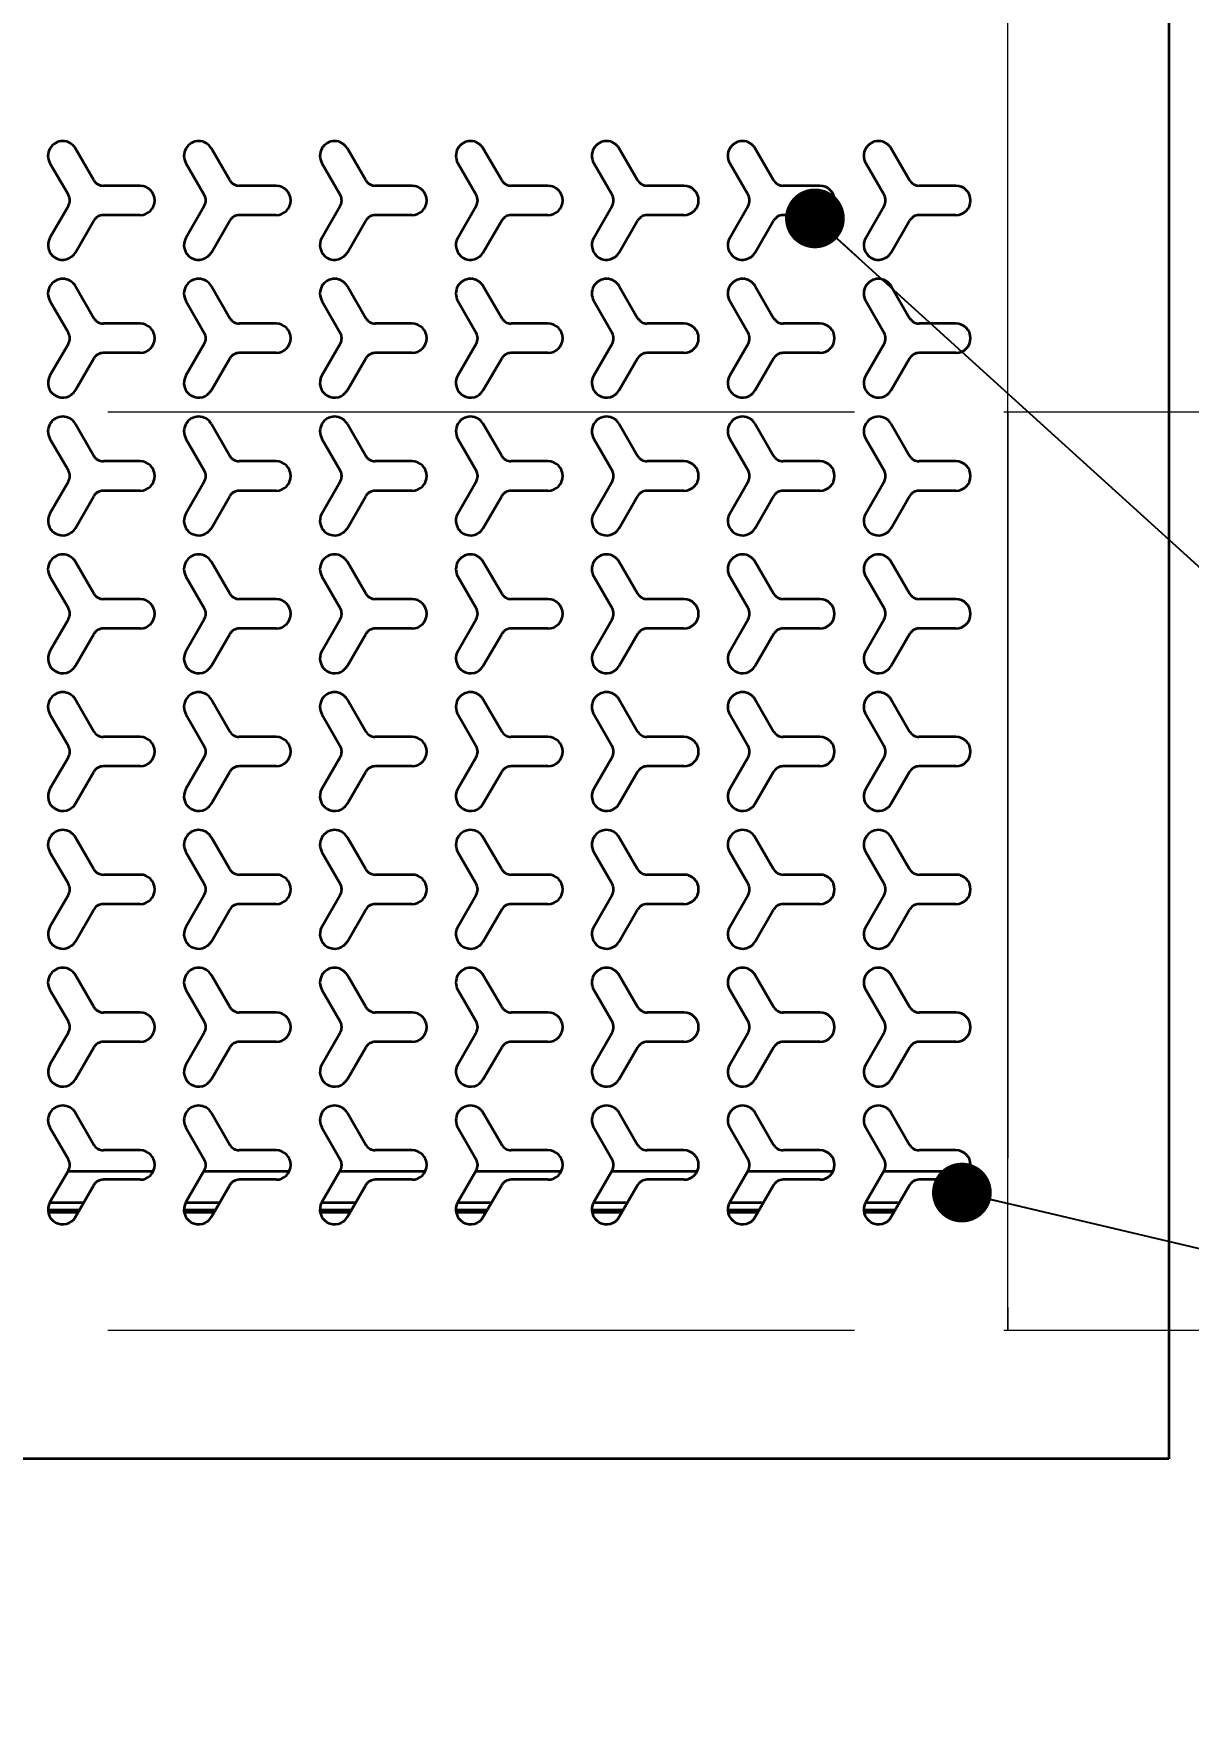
# Model space of a CAD drawing. Header units: millimetres. Extents: x 0 to 594, y 0 to 420.
# Drawn here: x 402.71 to 422.36, y 283.01 to 311.42 of the extents above; entities that cross this region are included whole.
import ezdxf

# ---------------------------------------------------------------- set-up
doc = ezdxf.new("R2010")
doc.units = ezdxf.units.MM
doc.linetypes.add('CENTERX2', pattern=[20.32, 12.7, -2.54, 2.54, -2.54])
doc.styles.add('SLDTEXTSTYLE4', font='TXT', dxfattribs={"width": 0.7})
doc.dimstyles.new('SLDDIMSTYLE1', dxfattribs={"dimtxt": 0.18, "dimasz": 1.016, "dimexe": 0, "dimexo": 0.0625, "dimgap": 0, "dimtad": 0, "dimtih": 1, "dimtoh": 1, "dimdec": 0, "dimrnd": 1e-09, "dimzin": 0, "dimdsep": 46, "dimtxsty": 'Standard', "dimblk1": 'DOT', "dimblk2": 'DOT', "dimsah": 1, "dimcen": 0.09, "dimadec": 0, "dimazin": 0, "dimtfac": 1.016, "dimtdec": 0, "dimtofl": 0, "dimtmove": 0, "dimatfit": 3, "dimldrblk": 'DOT', "dimfxl": 0, "dimfrac": 2, "dimtolj": 1, "dimtzin": 0, "dimarcsym": 0})
doc.dimstyles.new('SLDDIMSTYLE12', dxfattribs={"dimtxt": 3.5, "dimasz": 4.08, "dimexe": 0, "dimexo": 0.0625, "dimgap": 0.875, "dimtad": 1, "dimdec": 3, "dimlfac": 16, "dimrnd": 1e-09, "dimzin": 12, "dimdsep": 46, "dimtxsty": 'SLDTEXTSTYLE4', "dimsah": 1, "dimcen": 0.09, "dimadec": 0, "dimazin": 3, "dimtfac": 1, "dimtdec": 3, "dimtmove": 0, "dimatfit": 0, "dimfxl": 0, "dimfrac": 2, "dimtolj": 1, "dimtzin": 12, "dimarcsym": 0})
doc.dimstyles.new('SLDDIMSTYLE13', dxfattribs={"dimtxt": 3.5, "dimasz": 4.08, "dimexe": 0, "dimexo": 0.0625, "dimgap": 0.875, "dimtad": 1, "dimdec": 3, "dimlfac": 16, "dimrnd": 1e-09, "dimzin": 12, "dimdsep": 46, "dimtxsty": 'SLDTEXTSTYLE4', "dimsah": 1, "dimcen": 0.09, "dimadec": 0, "dimazin": 3, "dimtfac": 1, "dimtdec": 3, "dimtofl": 0, "dimtmove": 0, "dimatfit": 3, "dimfxl": 0, "dimfrac": 2, "dimtolj": 1, "dimtzin": 12, "dimarcsym": 0})

# ---------------------------------------------------------------- blocks, each defined once
blk = doc.blocks.new('_D_34')
at = {"color": 7, "linetype": 'Continuous', "lineweight": 0}
for p, q in [((435.595, 304.984), (435.595, 311.334)), ((419.283, 304.984), (437.595, 304.984)), ((435.595, 304.984), (435.595, 289.359)), ((419.283, 289.359), (437.595, 289.359)), ((435.595, 289.359), (435.595, 283.009))]:
    blk.add_line(p, q, dxfattribs=at)
at = {"color": 7, "linetype": 'Continuous', "lineweight": 18}
for points in [[(435.595, 304.984), (436.103, 309.064), (435.087, 309.064)], [(435.595, 289.359), (435.087, 285.279), (436.103, 285.279)]]:
    blk.add_solid(points, dxfattribs=at)
at = {"color": 7, "linetype": 'Continuous', "lineweight": 18, "insert": (431.083, 294.868), "char_height": 3.5, "attachment_point": 1, "rotation": 90, "style": 'SLDTEXTSTYLE4'}
blk.add_mtext('250', dxfattribs=at)
blk = doc.blocks.new('_D_36')
at = {"color": 7, "linetype": 'Continuous', "lineweight": 0}
for p, q in [((383.658, 289.359), (383.658, 335.472)), ((419.283, 289.359), (419.283, 335.472)), ((383.658, 333.472), (419.283, 333.472))]:
    blk.add_line(p, q, dxfattribs=at)
at = {"color": 7, "linetype": 'Continuous', "lineweight": 18}
for points in [[(383.658, 333.472), (387.738, 332.964), (387.738, 333.98)], [(419.283, 333.472), (415.203, 333.98), (415.203, 332.964)]]:
    blk.add_solid(points, dxfattribs=at)
at = {"color": 7, "linetype": 'Continuous', "lineweight": 18, "insert": (399.168, 337.984), "char_height": 3.5, "attachment_point": 1, "style": 'SLDTEXTSTYLE4'}
blk.add_mtext('570', dxfattribs=at)
blk = doc.blocks.new('_Dot')
at = {"color": 0, "linetype": 'ByBlock', "lineweight": -2}
blk.add_line((-0.5, 0), (-1, 0), dxfattribs=at)
at = {"color": 0, "linetype": 'ByBlock', "const_width": 0.5}
blk.add_lwpolyline([(-0.25, 0, 1), (0.25, 0, 1)], format="xyb", close=True, dxfattribs=at)

msp = doc.modelspace()

# ---------------------------------------------------------------- linework, layer by layer
at = {"color": 7, "linetype": 'Continuous', "lineweight": 35}
for p, q in [((422.023838, 315.296778), (422.023838, 287.171778)), ((422.023838, 315.296778), (422.023838, 287.171778)), ((403.426549, 309.463044), (403.739049, 308.921778)), ((405.739049, 309.463044), (406.051549, 308.921778)), ((408.051549, 309.463044), (408.364049, 308.921778)), ((410.364049, 309.463044), (410.676549, 308.921778)), ((412.676549, 309.463044), (412.989049, 308.921778)), ((414.989049, 309.463044), (415.301549, 308.921778)), ((417.301549, 309.463044), (417.614049, 308.921778)), ((402.993536, 309.213044), (403.306036, 308.671778)), ((405.306036, 309.213044), (405.618536, 308.671778)), ((407.618536, 309.213044), (407.931036, 308.671778)), ((409.931036, 309.213044), (410.243536, 308.671778)), ((412.243536, 309.213044), (412.556036, 308.671778)), ((414.556036, 309.213044), (414.868536, 308.671778)), ((416.868536, 309.213044), (417.181036, 308.671778)), ((404.526429, 308.828028), (403.901429, 308.828028)), ((406.838929, 308.828028), (406.213929, 308.828028)), ((409.151429, 308.828028), (408.526429, 308.828028)), ((411.463929, 308.828028), (410.838929, 308.828028)), ((413.776429, 308.828028), (413.151429, 308.828028)), ((416.088929, 308.828028), (415.463929, 308.828028)), ((418.401429, 308.828028), (417.776429, 308.828028)), ((402.993536, 307.943012), (403.306036, 308.484278)), ((404.526429, 308.328028), (403.901429, 308.328028)), ((405.306036, 307.943012), (405.618536, 308.484278)), ((406.838929, 308.328028), (406.213929, 308.328028)), ((407.618536, 307.943012), (407.931036, 308.484278)), ((409.151429, 308.328028), (408.526429, 308.328028)), ((409.931036, 307.943012), (410.243536, 308.484278)), ((411.463929, 308.328028), (410.838929, 308.328028)), ((412.243536, 307.943012), (412.556036, 308.484278)), ((413.776429, 308.328028), (413.151429, 308.328028)), ((414.556036, 307.943012), (414.868536, 308.484278)), ((416.088929, 308.328028), (415.463929, 308.328028)), ((416.868536, 307.943012), (417.181036, 308.484278)), ((418.401429, 308.328028), (417.776429, 308.328028)), ((403.426549, 307.693012), (403.739049, 308.234278)), ((405.739049, 307.693012), (406.051549, 308.234278)), ((408.051549, 307.693012), (408.364049, 308.234278)), ((410.364049, 307.693012), (410.676549, 308.234278)), ((412.676549, 307.693012), (412.989049, 308.234278)), ((414.989049, 307.693012), (415.301549, 308.234278)), ((417.301549, 307.693012), (417.614049, 308.234278)), ((403.426549, 307.119294), (403.739049, 306.578028)), ((405.739049, 307.119294), (406.051549, 306.578028)), ((408.051549, 307.119294), (408.364049, 306.578028)), ((410.364049, 307.119294), (410.676549, 306.578028)), ((412.676549, 307.119294), (412.989049, 306.578028)), ((414.989049, 307.119294), (415.301549, 306.578028)), ((417.301549, 307.119294), (417.614049, 306.578028)), ((402.993536, 306.869294), (403.306036, 306.328028)), ((405.306036, 306.869294), (405.618536, 306.328028)), ((407.618536, 306.869294), (407.931036, 306.328028)), ((409.931036, 306.869294), (410.243536, 306.328028)), ((412.243536, 306.869294), (412.556036, 306.328028)), ((414.556036, 306.869294), (414.868536, 306.328028)), ((416.868536, 306.869294), (417.181036, 306.328028)), ((404.526429, 306.484278), (403.901429, 306.484278)), ((406.838929, 306.484278), (406.213929, 306.484278)), ((409.151429, 306.484278), (408.526429, 306.484278)), ((411.463929, 306.484278), (410.838929, 306.484278)), ((413.776429, 306.484278), (413.151429, 306.484278)), ((416.088929, 306.484278), (415.463929, 306.484278)), ((418.401429, 306.484278), (417.776429, 306.484278)), ((402.993536, 305.599262), (403.306036, 306.140528)), ((404.526429, 305.984278), (403.901429, 305.984278)), ((405.306036, 305.599262), (405.618536, 306.140528)), ((406.838929, 305.984278), (406.213929, 305.984278)), ((407.618536, 305.599262), (407.931036, 306.140528)), ((409.151429, 305.984278), (408.526429, 305.984278)), ((409.931036, 305.599262), (410.243536, 306.140528)), ((411.463929, 305.984278), (410.838929, 305.984278)), ((412.243536, 305.599262), (412.556036, 306.140528)), ((413.776429, 305.984278), (413.151429, 305.984278)), ((414.556036, 305.599262), (414.868536, 306.140528)), ((416.088929, 305.984278), (415.463929, 305.984278)), ((416.868536, 305.599262), (417.181036, 306.140528)), ((418.401429, 305.984278), (417.776429, 305.984278)), ((403.426549, 305.349262), (403.739049, 305.890528)), ((405.739049, 305.349262), (406.051549, 305.890528)), ((408.051549, 305.349262), (408.364049, 305.890528)), ((410.364049, 305.349262), (410.676549, 305.890528)), ((412.676549, 305.349262), (412.989049, 305.890528)), ((414.989049, 305.349262), (415.301549, 305.890528)), ((417.301549, 305.349262), (417.614049, 305.890528)), ((403.426549, 304.775544), (403.739049, 304.234278)), ((405.739049, 304.775544), (406.051549, 304.234278)), ((408.051549, 304.775544), (408.364049, 304.234278)), ((410.364049, 304.775544), (410.676549, 304.234278)), ((412.676549, 304.775544), (412.989049, 304.234278)), ((414.989049, 304.775544), (415.301549, 304.234278)), ((417.301549, 304.775544), (417.614049, 304.234278)), ((402.993536, 304.525544), (403.306036, 303.984278)), ((405.306036, 304.525544), (405.618536, 303.984278)), ((407.618536, 304.525544), (407.931036, 303.984278)), ((409.931036, 304.525544), (410.243536, 303.984278)), ((412.243536, 304.525544), (412.556036, 303.984278)), ((414.556036, 304.525544), (414.868536, 303.984278)), ((416.868536, 304.525544), (417.181036, 303.984278)), ((404.526429, 304.140528), (403.901429, 304.140528)), ((406.838929, 304.140528), (406.213929, 304.140528)), ((409.151429, 304.140528), (408.526429, 304.140528)), ((411.463929, 304.140528), (410.838929, 304.140528)), ((413.776429, 304.140528), (413.151429, 304.140528)), ((416.088929, 304.140528), (415.463929, 304.140528)), ((418.401429, 304.140528), (417.776429, 304.140528)), ((402.993536, 303.255512), (403.306036, 303.796778)), ((405.306036, 303.255512), (405.618536, 303.796778)), ((407.618536, 303.255512), (407.931036, 303.796778)), ((409.931036, 303.255512), (410.243536, 303.796778)), ((412.243536, 303.255512), (412.556036, 303.796778)), ((414.556036, 303.255512), (414.868536, 303.796778)), ((416.868536, 303.255512), (417.181036, 303.796778)), ((403.426549, 303.005512), (403.739049, 303.546778)), ((404.526429, 303.640528), (403.901429, 303.640528)), ((405.739049, 303.005512), (406.051549, 303.546778)), ((406.838929, 303.640528), (406.213929, 303.640528)), ((408.051549, 303.005512), (408.364049, 303.546778)), ((409.151429, 303.640528), (408.526429, 303.640528)), ((410.364049, 303.005512), (410.676549, 303.546778)), ((411.463929, 303.640528), (410.838929, 303.640528)), ((412.676549, 303.005512), (412.989049, 303.546778)), ((413.776429, 303.640528), (413.151429, 303.640528)), ((414.989049, 303.005512), (415.301549, 303.546778)), ((416.088929, 303.640528), (415.463929, 303.640528)), ((417.301549, 303.005512), (417.614049, 303.546778)), ((418.401429, 303.640528), (417.776429, 303.640528)), ((403.426549, 302.431794), (403.739049, 301.890528)), ((405.739049, 302.431794), (406.051549, 301.890528)), ((408.051549, 302.431794), (408.364049, 301.890528)), ((410.364049, 302.431794), (410.676549, 301.890528)), ((412.676549, 302.431794), (412.989049, 301.890528)), ((414.989049, 302.431794), (415.301549, 301.890528)), ((417.301549, 302.431794), (417.614049, 301.890528)), ((402.993536, 302.181794), (403.306036, 301.640528)), ((405.306036, 302.181794), (405.618536, 301.640528)), ((407.618536, 302.181794), (407.931036, 301.640528)), ((409.931036, 302.181794), (410.243536, 301.640528)), ((412.243536, 302.181794), (412.556036, 301.640528)), ((414.556036, 302.181794), (414.868536, 301.640528)), ((416.868536, 302.181794), (417.181036, 301.640528)), ((404.526429, 301.796778), (403.901429, 301.796778)), ((406.838929, 301.796778), (406.213929, 301.796778)), ((409.151429, 301.796778), (408.526429, 301.796778)), ((411.463929, 301.796778), (410.838929, 301.796778)), ((413.776429, 301.796778), (413.151429, 301.796778)), ((416.088929, 301.796778), (415.463929, 301.796778)), ((418.401429, 301.796778), (417.776429, 301.796778)), ((402.993536, 300.911762), (403.306036, 301.453028)), ((405.306036, 300.911762), (405.618536, 301.453028)), ((407.618536, 300.911762), (407.931036, 301.453028)), ((409.931036, 300.911762), (410.243536, 301.453028)), ((412.243536, 300.911762), (412.556036, 301.453028)), ((414.556036, 300.911762), (414.868536, 301.453028)), ((416.868536, 300.911762), (417.181036, 301.453028)), ((403.426549, 300.661762), (403.739049, 301.203028)), ((404.526429, 301.296778), (403.901429, 301.296778)), ((405.739049, 300.661762), (406.051549, 301.203028)), ((406.838929, 301.296778), (406.213929, 301.296778)), ((408.051549, 300.661762), (408.364049, 301.203028)), ((409.151429, 301.296778), (408.526429, 301.296778)), ((410.364049, 300.661762), (410.676549, 301.203028)), ((411.463929, 301.296778), (410.838929, 301.296778)), ((412.676549, 300.661762), (412.989049, 301.203028)), ((413.776429, 301.296778), (413.151429, 301.296778)), ((414.989049, 300.661762), (415.301549, 301.203028)), ((416.088929, 301.296778), (415.463929, 301.296778)), ((417.301549, 300.661762), (417.614049, 301.203028)), ((418.401429, 301.296778), (417.776429, 301.296778)), ((403.426549, 300.088044), (403.739049, 299.546778)), ((405.739049, 300.088044), (406.051549, 299.546778)), ((408.051549, 300.088044), (408.364049, 299.546778)), ((410.364049, 300.088044), (410.676549, 299.546778)), ((412.676549, 300.088044), (412.989049, 299.546778)), ((414.989049, 300.088044), (415.301549, 299.546778)), ((417.301549, 300.088044), (417.614049, 299.546778)), ((402.993536, 299.838044), (403.306036, 299.296778)), ((405.306036, 299.838044), (405.618536, 299.296778)), ((407.618536, 299.838044), (407.931036, 299.296778)), ((409.931036, 299.838044), (410.243536, 299.296778)), ((412.243536, 299.838044), (412.556036, 299.296778)), ((414.556036, 299.838044), (414.868536, 299.296778)), ((416.868536, 299.838044), (417.181036, 299.296778)), ((404.526429, 299.453028), (403.901429, 299.453028)), ((406.838929, 299.453028), (406.213929, 299.453028)), ((409.151429, 299.453028), (408.526429, 299.453028)), ((411.463929, 299.453028), (410.838929, 299.453028)), ((413.776429, 299.453028), (413.151429, 299.453028)), ((416.088929, 299.453028), (415.463929, 299.453028)), ((418.401429, 299.453028), (417.776429, 299.453028)), ((402.993536, 298.568012), (403.306036, 299.109278)), ((404.526429, 298.953028), (403.901429, 298.953028)), ((405.306036, 298.568012), (405.618536, 299.109278)), ((406.838929, 298.953028), (406.213929, 298.953028)), ((407.618536, 298.568012), (407.931036, 299.109278)), ((409.151429, 298.953028), (408.526429, 298.953028)), ((409.931036, 298.568012), (410.243536, 299.109278)), ((411.463929, 298.953028), (410.838929, 298.953028)), ((412.243536, 298.568012), (412.556036, 299.109278)), ((413.776429, 298.953028), (413.151429, 298.953028)), ((414.556036, 298.568012), (414.868536, 299.109278)), ((416.088929, 298.953028), (415.463929, 298.953028)), ((416.868536, 298.568012), (417.181036, 299.109278)), ((418.401429, 298.953028), (417.776429, 298.953028)), ((403.426549, 298.318012), (403.739049, 298.859278)), ((405.739049, 298.318012), (406.051549, 298.859278)), ((408.051549, 298.318012), (408.364049, 298.859278)), ((410.364049, 298.318012), (410.676549, 298.859278)), ((412.676549, 298.318012), (412.989049, 298.859278)), ((414.989049, 298.318012), (415.301549, 298.859278)), ((417.301549, 298.318012), (417.614049, 298.859278)), ((403.426549, 297.744294), (403.739049, 297.203028)), ((405.739049, 297.744294), (406.051549, 297.203028)), ((408.051549, 297.744294), (408.364049, 297.203028)), ((410.364049, 297.744294), (410.676549, 297.203028)), ((412.676549, 297.744294), (412.989049, 297.203028)), ((414.989049, 297.744294), (415.301549, 297.203028)), ((417.301549, 297.744294), (417.614049, 297.203028)), ((402.993536, 297.494294), (403.306036, 296.953028)), ((405.306036, 297.494294), (405.618536, 296.953028)), ((407.618536, 297.494294), (407.931036, 296.953028)), ((409.931036, 297.494294), (410.243536, 296.953028)), ((412.243536, 297.494294), (412.556036, 296.953028)), ((414.556036, 297.494294), (414.868536, 296.953028)), ((416.868536, 297.494294), (417.181036, 296.953028)), ((404.526429, 297.109278), (403.901429, 297.109278)), ((406.838929, 297.109278), (406.213929, 297.109278)), ((409.151429, 297.109278), (408.526429, 297.109278)), ((411.463929, 297.109278), (410.838929, 297.109278)), ((413.776429, 297.109278), (413.151429, 297.109278)), ((416.088929, 297.109278), (415.463929, 297.109278)), ((418.401429, 297.109278), (417.776429, 297.109278)), ((402.993536, 296.224262), (403.306036, 296.765528)), ((404.526429, 296.609278), (403.901429, 296.609278)), ((405.306036, 296.224262), (405.618536, 296.765528)), ((406.838929, 296.609278), (406.213929, 296.609278)), ((407.618536, 296.224262), (407.931036, 296.765528)), ((409.151429, 296.609278), (408.526429, 296.609278)), ((409.931036, 296.224262), (410.243536, 296.765528)), ((411.463929, 296.609278), (410.838929, 296.609278)), ((412.243536, 296.224262), (412.556036, 296.765528)), ((413.776429, 296.609278), (413.151429, 296.609278)), ((414.556036, 296.224262), (414.868536, 296.765528)), ((416.088929, 296.609278), (415.463929, 296.609278)), ((416.868536, 296.224262), (417.181036, 296.765528)), ((418.401429, 296.609278), (417.776429, 296.609278)), ((403.426549, 295.974262), (403.739049, 296.515528)), ((405.739049, 295.974262), (406.051549, 296.515528)), ((408.051549, 295.974262), (408.364049, 296.515528)), ((410.364049, 295.974262), (410.676549, 296.515528)), ((412.676549, 295.974262), (412.989049, 296.515528)), ((414.989049, 295.974262), (415.301549, 296.515528)), ((417.301549, 295.974262), (417.614049, 296.515528)), ((403.426549, 295.400544), (403.739049, 294.859278)), ((405.739049, 295.400544), (406.051549, 294.859278)), ((408.051549, 295.400544), (408.364049, 294.859278)), ((410.364049, 295.400544), (410.676549, 294.859278)), ((412.676549, 295.400544), (412.989049, 294.859278)), ((414.989049, 295.400544), (415.301549, 294.859278)), ((417.301549, 295.400544), (417.614049, 294.859278)), ((402.993536, 295.150544), (403.306036, 294.609278)), ((405.306036, 295.150544), (405.618536, 294.609278)), ((407.618536, 295.150544), (407.931036, 294.609278)), ((409.931036, 295.150544), (410.243536, 294.609278)), ((412.243536, 295.150544), (412.556036, 294.609278)), ((414.556036, 295.150544), (414.868536, 294.609278)), ((416.868536, 295.150544), (417.181036, 294.609278)), ((404.526429, 294.765528), (403.901429, 294.765528)), ((406.838929, 294.765528), (406.213929, 294.765528)), ((409.151429, 294.765528), (408.526429, 294.765528)), ((411.463929, 294.765528), (410.838929, 294.765528)), ((413.776429, 294.765528), (413.151429, 294.765528)), ((416.088929, 294.765528), (415.463929, 294.765528)), ((418.401429, 294.765528), (417.776429, 294.765528)), ((402.993536, 293.880512), (403.306036, 294.421778)), ((405.306036, 293.880512), (405.618536, 294.421778)), ((407.618536, 293.880512), (407.931036, 294.421778)), ((409.931036, 293.880512), (410.243536, 294.421778)), ((412.243536, 293.880512), (412.556036, 294.421778)), ((414.556036, 293.880512), (414.868536, 294.421778)), ((416.868536, 293.880512), (417.181036, 294.421778)), ((403.426549, 293.630512), (403.739049, 294.171778)), ((404.526429, 294.265528), (403.901429, 294.265528)), ((405.739049, 293.630512), (406.051549, 294.171778)), ((406.838929, 294.265528), (406.213929, 294.265528)), ((408.051549, 293.630512), (408.364049, 294.171778)), ((409.151429, 294.265528), (408.526429, 294.265528)), ((410.364049, 293.630512), (410.676549, 294.171778)), ((411.463929, 294.265528), (410.838929, 294.265528)), ((412.676549, 293.630512), (412.989049, 294.171778)), ((413.776429, 294.265528), (413.151429, 294.265528)), ((414.989049, 293.630512), (415.301549, 294.171778)), ((416.088929, 294.265528), (415.463929, 294.265528)), ((417.301549, 293.630512), (417.614049, 294.171778)), ((418.401429, 294.265528), (417.776429, 294.265528)), ((403.426549, 293.056794), (403.739049, 292.515528)), ((405.739049, 293.056794), (406.051549, 292.515528)), ((408.051549, 293.056794), (408.364049, 292.515528)), ((410.364049, 293.056794), (410.676549, 292.515528)), ((412.676549, 293.056794), (412.989049, 292.515528)), ((414.989049, 293.056794), (415.301549, 292.515528)), ((417.301549, 293.056794), (417.614049, 292.515528)), ((402.993536, 292.806794), (403.306036, 292.265528)), ((405.306036, 292.806794), (405.618536, 292.265528)), ((407.618536, 292.806794), (407.931036, 292.265528)), ((409.931036, 292.806794), (410.243536, 292.265528)), ((412.243536, 292.806794), (412.556036, 292.265528)), ((414.556036, 292.806794), (414.868536, 292.265528)), ((416.868536, 292.806794), (417.181036, 292.265528)), ((404.526429, 292.421778), (403.901429, 292.421778)), ((406.838929, 292.421778), (406.213929, 292.421778)), ((409.151429, 292.421778), (408.526429, 292.421778)), ((411.463929, 292.421778), (410.838929, 292.421778)), ((413.776429, 292.421778), (413.151429, 292.421778)), ((416.088929, 292.421778), (415.463929, 292.421778)), ((418.401429, 292.421778), (417.776429, 292.421778)), ((402.993536, 291.536762), (403.306036, 292.078028)), ((404.749972, 292.059849), (403.29554, 292.059849)), ((405.306036, 291.536762), (405.618536, 292.078028)), ((407.062472, 292.059849), (405.60804, 292.059849)), ((407.618536, 291.536762), (407.931036, 292.078028)), ((409.374972, 292.059849), (407.92054, 292.059849)), ((409.931036, 291.536762), (410.243536, 292.078028)), ((411.687472, 292.059849), (410.23304, 292.059849)), ((412.243536, 291.536762), (412.556036, 292.078028)), ((413.999972, 292.059849), (412.54554, 292.059849)), ((414.556036, 291.536762), (414.868536, 292.078028)), ((416.312472, 292.059849), (414.85804, 292.059849)), ((416.868536, 291.536762), (417.181036, 292.078028)), ((418.624972, 292.059849), (417.17054, 292.059849)), ((403.426549, 291.286762), (403.739049, 291.828028)), ((404.526429, 291.921778), (403.901429, 291.921778)), ((405.739049, 291.286762), (406.051549, 291.828028)), ((406.838929, 291.921778), (406.213929, 291.921778)), ((408.051549, 291.286762), (408.364049, 291.828028)), ((409.151429, 291.921778), (408.526429, 291.921778)), ((410.364049, 291.286762), (410.676549, 291.828028)), ((411.463929, 291.921778), (410.838929, 291.921778)), ((412.676549, 291.286762), (412.989049, 291.828028)), ((413.776429, 291.921778), (413.151429, 291.921778)), ((414.989049, 291.286762), (415.301549, 291.828028)), ((416.088929, 291.921778), (415.463929, 291.921778)), ((417.301549, 291.286762), (417.614049, 291.828028)), ((418.401429, 291.921778), (417.776429, 291.921778)), ((403.564693, 291.526035), (402.987687, 291.526035)), ((405.877193, 291.526035), (405.300187, 291.526035)), ((408.189693, 291.526035), (407.612687, 291.526035)), ((410.502193, 291.526035), (409.925187, 291.526035)), ((412.814693, 291.526035), (412.237687, 291.526035)), ((415.127193, 291.526035), (414.550187, 291.526035)), ((417.439693, 291.526035), (416.862687, 291.526035)), ((403.494983, 291.405294), (402.960126, 291.405294)), ((403.4713, 291.364273), (402.964594, 291.364273)), ((405.807483, 291.405294), (405.272626, 291.405294)), ((405.7838, 291.364273), (405.277094, 291.364273)), ((408.119983, 291.405294), (407.585126, 291.405294)), ((408.0963, 291.364273), (407.589594, 291.364273)), ((410.432483, 291.405294), (409.897626, 291.405294)), ((410.4088, 291.364273), (409.902094, 291.364273)), ((412.744983, 291.405294), (412.210126, 291.405294)), ((412.7213, 291.364273), (412.214594, 291.364273)), ((415.057483, 291.405294), (414.522626, 291.405294)), ((415.0338, 291.364273), (414.527094, 291.364273)), ((417.369983, 291.405294), (416.835126, 291.405294)), ((417.3463, 291.364273), (416.839594, 291.364273)), ((422.023838, 287.171778), (381.398838, 287.171778)), ((422.023838, 287.171778), (381.398838, 287.171778))]:
    msp.add_line(p, q, dxfattribs=at)
at = {"color": 7, "linetype": 'CENTERX2', "lineweight": 18}
for p, q in [((383.657725, 304.984278), (419.282725, 304.984278)), ((419.282725, 304.984278), (419.282725, 289.359278)), ((383.657725, 289.359278), (419.282725, 289.359278))]:
    msp.add_line(p, q, dxfattribs=at)
at = {"color": 7, "linetype": 'Continuous', "lineweight": 35}
for centre, radius, start, end in [((403.210043, 309.338044), 0.25, 30, 210), ((405.522543, 309.338044), 0.25, 30, 210), ((407.835043, 309.338044), 0.25, 30, 210), ((410.147543, 309.338044), 0.25, 30, 210), ((412.460043, 309.338044), 0.25, 30, 210), ((414.772543, 309.338044), 0.25, 30, 210), ((417.085043, 309.338044), 0.25, 30, 210), ((403.901429, 309.015528), 0.1875, 210, 270), ((404.526429, 308.578028), 0.25, 270, 90), ((406.213929, 309.015528), 0.1875, 210, 270), ((406.838929, 308.578028), 0.25, 270, 90), ((408.526429, 309.015528), 0.1875, 210, 270), ((409.151429, 308.578028), 0.25, 270, 90), ((410.838929, 309.015528), 0.1875, 210, 270), ((411.463929, 308.578028), 0.25, 270, 90), ((413.151429, 309.015528), 0.1875, 210, 270), ((413.776429, 308.578028), 0.25, 270, 90), ((415.463929, 309.015528), 0.1875, 210, 270), ((416.088929, 308.578028), 0.25, 270, 90), ((417.776429, 309.015528), 0.1875, 210, 270), ((418.401429, 308.578028), 0.25, 270, 90), ((403.143656, 308.578028), 0.1875, 330, 30), ((405.456156, 308.578028), 0.1875, 330, 30), ((407.768656, 308.578028), 0.1875, 330, 30), ((410.081156, 308.578028), 0.1875, 330, 30), ((412.393656, 308.578028), 0.1875, 330, 30), ((414.706156, 308.578028), 0.1875, 330, 30), ((417.018656, 308.578028), 0.1875, 330, 30), ((403.901429, 308.140528), 0.1875, 90, 150), ((406.213929, 308.140528), 0.1875, 90, 150), ((408.526429, 308.140528), 0.1875, 90, 150), ((410.838929, 308.140528), 0.1875, 90, 150), ((413.151429, 308.140528), 0.1875, 90, 150), ((415.463929, 308.140528), 0.1875, 90, 150), ((417.776429, 308.140528), 0.1875, 90, 150), ((403.210043, 307.818012), 0.25, 150, 330), ((405.522543, 307.818012), 0.25, 150, 330), ((407.835043, 307.818012), 0.25, 150, 330), ((410.147543, 307.818012), 0.25, 150, 330), ((412.460043, 307.818012), 0.25, 150, 330), ((414.772543, 307.818012), 0.25, 150, 330), ((417.085043, 307.818012), 0.25, 150, 330), ((403.210043, 306.994294), 0.25, 30, 210), ((405.522543, 306.994294), 0.25, 30, 210), ((407.835043, 306.994294), 0.25, 30, 210), ((410.147543, 306.994294), 0.25, 30, 210), ((412.460043, 306.994294), 0.25, 30, 210), ((414.772543, 306.994294), 0.25, 30, 210), ((417.085043, 306.994294), 0.25, 30, 210), ((403.901429, 306.671778), 0.1875, 210, 270), ((406.213929, 306.671778), 0.1875, 210, 270), ((408.526429, 306.671778), 0.1875, 210, 270), ((410.838929, 306.671778), 0.1875, 210, 270), ((413.151429, 306.671778), 0.1875, 210, 270), ((415.463929, 306.671778), 0.1875, 210, 270), ((417.776429, 306.671778), 0.1875, 210, 270), ((403.143656, 306.234278), 0.1875, 330, 30), ((404.526429, 306.234278), 0.25, 270, 90), ((405.456156, 306.234278), 0.1875, 330, 30), ((406.838929, 306.234278), 0.25, 270, 90), ((407.768656, 306.234278), 0.1875, 330, 30), ((409.151429, 306.234278), 0.25, 270, 90), ((410.081156, 306.234278), 0.1875, 330, 30), ((411.463929, 306.234278), 0.25, 270, 90), ((412.393656, 306.234278), 0.1875, 330, 30), ((413.776429, 306.234278), 0.25, 270, 90), ((414.706156, 306.234278), 0.1875, 330, 30), ((416.088929, 306.234278), 0.25, 270, 90), ((417.018656, 306.234278), 0.1875, 330, 30), ((418.401429, 306.234278), 0.25, 270, 90), ((403.901429, 305.796778), 0.1875, 90, 150), ((406.213929, 305.796778), 0.1875, 90, 150), ((408.526429, 305.796778), 0.1875, 90, 150), ((410.838929, 305.796778), 0.1875, 90, 150), ((413.151429, 305.796778), 0.1875, 90, 150), ((415.463929, 305.796778), 0.1875, 90, 150), ((417.776429, 305.796778), 0.1875, 90, 150), ((403.210043, 305.474262), 0.25, 150, 330), ((405.522543, 305.474262), 0.25, 150, 330), ((407.835043, 305.474262), 0.25, 150, 330), ((410.147543, 305.474262), 0.25, 150, 330), ((412.460043, 305.474262), 0.25, 150, 330), ((414.772543, 305.474262), 0.25, 150, 330), ((417.085043, 305.474262), 0.25, 150, 330), ((403.210043, 304.650544), 0.25, 30, 210), ((405.522543, 304.650544), 0.25, 30, 210), ((407.835043, 304.650544), 0.25, 30, 210), ((410.147543, 304.650544), 0.25, 30, 210), ((412.460043, 304.650544), 0.25, 30, 210), ((414.772543, 304.650544), 0.25, 30, 210), ((417.085043, 304.650544), 0.25, 30, 210), ((403.901429, 304.328028), 0.1875, 210, 270), ((404.526429, 303.890528), 0.25, 270, 90), ((406.213929, 304.328028), 0.1875, 210, 270), ((406.838929, 303.890528), 0.25, 270, 90), ((408.526429, 304.328028), 0.1875, 210, 270), ((409.151429, 303.890528), 0.25, 270, 90), ((410.838929, 304.328028), 0.1875, 210, 270), ((411.463929, 303.890528), 0.25, 270, 90), ((413.151429, 304.328028), 0.1875, 210, 270), ((413.776429, 303.890528), 0.25, 270, 90), ((415.463929, 304.328028), 0.1875, 210, 270), ((416.088929, 303.890528), 0.25, 270, 90), ((417.776429, 304.328028), 0.1875, 210, 270), ((418.401429, 303.890528), 0.25, 270, 90), ((403.143656, 303.890528), 0.1875, 330, 30), ((405.456156, 303.890528), 0.1875, 330, 30), ((407.768656, 303.890528), 0.1875, 330, 30), ((410.081156, 303.890528), 0.1875, 330, 30), ((412.393656, 303.890528), 0.1875, 330, 30), ((414.706156, 303.890528), 0.1875, 330, 30), ((417.018656, 303.890528), 0.1875, 330, 30), ((403.901429, 303.453028), 0.1875, 90, 150), ((406.213929, 303.453028), 0.1875, 90, 150), ((408.526429, 303.453028), 0.1875, 90, 150), ((410.838929, 303.453028), 0.1875, 90, 150), ((413.151429, 303.453028), 0.1875, 90, 150), ((415.463929, 303.453028), 0.1875, 90, 150), ((417.776429, 303.453028), 0.1875, 90, 150), ((403.210043, 303.130512), 0.25, 150, 330), ((405.522543, 303.130512), 0.25, 150, 330), ((407.835043, 303.130512), 0.25, 150, 330), ((410.147543, 303.130512), 0.25, 150, 330), ((412.460043, 303.130512), 0.25, 150, 330), ((414.772543, 303.130512), 0.25, 150, 330), ((417.085043, 303.130512), 0.25, 150, 330), ((403.210043, 302.306794), 0.25, 30, 210), ((405.522543, 302.306794), 0.25, 30, 210), ((407.835043, 302.306794), 0.25, 30, 210), ((410.147543, 302.306794), 0.25, 30, 210), ((412.460043, 302.306794), 0.25, 30, 210), ((414.772543, 302.306794), 0.25, 30, 210), ((417.085043, 302.306794), 0.25, 30, 210), ((403.901429, 301.984278), 0.1875, 210, 270), ((404.526429, 301.546778), 0.25, 270, 90), ((406.213929, 301.984278), 0.1875, 210, 270), ((406.838929, 301.546778), 0.25, 270, 90), ((408.526429, 301.984278), 0.1875, 210, 270), ((409.151429, 301.546778), 0.25, 270, 90), ((410.838929, 301.984278), 0.1875, 210, 270), ((411.463929, 301.546778), 0.25, 270, 90), ((413.151429, 301.984278), 0.1875, 210, 270), ((413.776429, 301.546778), 0.25, 270, 90), ((415.463929, 301.984278), 0.1875, 210, 270), ((416.088929, 301.546778), 0.25, 270, 90), ((417.776429, 301.984278), 0.1875, 210, 270), ((418.401429, 301.546778), 0.25, 270, 90), ((403.143656, 301.546778), 0.1875, 330, 30), ((405.456156, 301.546778), 0.1875, 330, 30), ((407.768656, 301.546778), 0.1875, 330, 30), ((410.081156, 301.546778), 0.1875, 330, 30), ((412.393656, 301.546778), 0.1875, 330, 30), ((414.706156, 301.546778), 0.1875, 330, 30), ((417.018656, 301.546778), 0.1875, 330, 30), ((403.901429, 301.109278), 0.1875, 90, 150), ((406.213929, 301.109278), 0.1875, 90, 150), ((408.526429, 301.109278), 0.1875, 90, 150), ((410.838929, 301.109278), 0.1875, 90, 150), ((413.151429, 301.109278), 0.1875, 90, 150), ((415.463929, 301.109278), 0.1875, 90, 150), ((417.776429, 301.109278), 0.1875, 90, 150), ((403.210043, 300.786762), 0.25, 150, 330), ((405.522543, 300.786762), 0.25, 150, 330), ((407.835043, 300.786762), 0.25, 150, 330), ((410.147543, 300.786762), 0.25, 150, 330), ((412.460043, 300.786762), 0.25, 150, 330), ((414.772543, 300.786762), 0.25, 150, 330), ((417.085043, 300.786762), 0.25, 150, 330), ((403.210043, 299.963044), 0.25, 30, 210), ((405.522543, 299.963044), 0.25, 30, 210), ((407.835043, 299.963044), 0.25, 30, 210), ((410.147543, 299.963044), 0.25, 30, 210), ((412.460043, 299.963044), 0.25, 30, 210), ((414.772543, 299.963044), 0.25, 30, 210), ((417.085043, 299.963044), 0.25, 30, 210), ((403.901429, 299.640528), 0.1875, 210, 270), ((404.526429, 299.203028), 0.25, 270, 90), ((406.213929, 299.640528), 0.1875, 210, 270), ((406.838929, 299.203028), 0.25, 270, 90), ((408.526429, 299.640528), 0.1875, 210, 270), ((409.151429, 299.203028), 0.25, 270, 90), ((410.838929, 299.640528), 0.1875, 210, 270), ((411.463929, 299.203028), 0.25, 270, 90), ((413.151429, 299.640528), 0.1875, 210, 270), ((413.776429, 299.203028), 0.25, 270, 90), ((415.463929, 299.640528), 0.1875, 210, 270), ((416.088929, 299.203028), 0.25, 270, 90), ((417.776429, 299.640528), 0.1875, 210, 270), ((418.401429, 299.203028), 0.25, 270, 90), ((403.143656, 299.203028), 0.1875, 330, 30), ((405.456156, 299.203028), 0.1875, 330, 30), ((407.768656, 299.203028), 0.1875, 330, 30), ((410.081156, 299.203028), 0.1875, 330, 30), ((412.393656, 299.203028), 0.1875, 330, 30), ((414.706156, 299.203028), 0.1875, 330, 30), ((417.018656, 299.203028), 0.1875, 330, 30), ((403.901429, 298.765528), 0.1875, 90, 150), ((406.213929, 298.765528), 0.1875, 90, 150), ((408.526429, 298.765528), 0.1875, 90, 150), ((410.838929, 298.765528), 0.1875, 90, 150), ((413.151429, 298.765528), 0.1875, 90, 150), ((415.463929, 298.765528), 0.1875, 90, 150), ((417.776429, 298.765528), 0.1875, 90, 150), ((403.210043, 298.443012), 0.25, 150, 330), ((405.522543, 298.443012), 0.25, 150, 330), ((407.835043, 298.443012), 0.25, 150, 330), ((410.147543, 298.443012), 0.25, 150, 330), ((412.460043, 298.443012), 0.25, 150, 330), ((414.772543, 298.443012), 0.25, 150, 330), ((417.085043, 298.443012), 0.25, 150, 330), ((403.210043, 297.619294), 0.25, 30, 210), ((405.522543, 297.619294), 0.25, 30, 210), ((407.835043, 297.619294), 0.25, 30, 210), ((410.147543, 297.619294), 0.25, 30, 210), ((412.460043, 297.619294), 0.25, 30, 210), ((414.772543, 297.619294), 0.25, 30, 210), ((417.085043, 297.619294), 0.25, 30, 210), ((403.901429, 297.296778), 0.1875, 210, 270), ((406.213929, 297.296778), 0.1875, 210, 270), ((408.526429, 297.296778), 0.1875, 210, 270), ((410.838929, 297.296778), 0.1875, 210, 270), ((413.151429, 297.296778), 0.1875, 210, 270), ((415.463929, 297.296778), 0.1875, 210, 270), ((417.776429, 297.296778), 0.1875, 210, 270), ((403.143656, 296.859278), 0.1875, 330, 30), ((404.526429, 296.859278), 0.25, 270, 90), ((405.456156, 296.859278), 0.1875, 330, 30), ((406.838929, 296.859278), 0.25, 270, 90), ((407.768656, 296.859278), 0.1875, 330, 30), ((409.151429, 296.859278), 0.25, 270, 90), ((410.081156, 296.859278), 0.1875, 330, 30), ((411.463929, 296.859278), 0.25, 270, 90), ((412.393656, 296.859278), 0.1875, 330, 30), ((413.776429, 296.859278), 0.25, 270, 90), ((414.706156, 296.859278), 0.1875, 330, 30), ((416.088929, 296.859278), 0.25, 270, 90), ((417.018656, 296.859278), 0.1875, 330, 30), ((418.401429, 296.859278), 0.25, 270, 90), ((403.901429, 296.421778), 0.1875, 90, 150), ((406.213929, 296.421778), 0.1875, 90, 150), ((408.526429, 296.421778), 0.1875, 90, 150), ((410.838929, 296.421778), 0.1875, 90, 150), ((413.151429, 296.421778), 0.1875, 90, 150), ((415.463929, 296.421778), 0.1875, 90, 150), ((417.776429, 296.421778), 0.1875, 90, 150), ((403.210043, 296.099262), 0.25, 150, 330), ((405.522543, 296.099262), 0.25, 150, 330), ((407.835043, 296.099262), 0.25, 150, 330), ((410.147543, 296.099262), 0.25, 150, 330), ((412.460043, 296.099262), 0.25, 150, 330), ((414.772543, 296.099262), 0.25, 150, 330), ((417.085043, 296.099262), 0.25, 150, 330), ((403.210043, 295.275544), 0.25, 30, 210), ((405.522543, 295.275544), 0.25, 30, 210), ((407.835043, 295.275544), 0.25, 30, 210), ((410.147543, 295.275544), 0.25, 30, 210), ((412.460043, 295.275544), 0.25, 30, 210), ((414.772543, 295.275544), 0.25, 30, 210), ((417.085043, 295.275544), 0.25, 30, 210), ((403.901429, 294.953028), 0.1875, 210, 270), ((404.526429, 294.515528), 0.25, 270, 90), ((406.213929, 294.953028), 0.1875, 210, 270), ((406.838929, 294.515528), 0.25, 270, 90), ((408.526429, 294.953028), 0.1875, 210, 270), ((409.151429, 294.515528), 0.25, 270, 90), ((410.838929, 294.953028), 0.1875, 210, 270), ((411.463929, 294.515528), 0.25, 270, 90), ((413.151429, 294.953028), 0.1875, 210, 270), ((413.776429, 294.515528), 0.25, 270, 90), ((415.463929, 294.953028), 0.1875, 210, 270), ((416.088929, 294.515528), 0.25, 270, 90), ((417.776429, 294.953028), 0.1875, 210, 270), ((418.401429, 294.515528), 0.25, 270, 90), ((403.143656, 294.515528), 0.1875, 330, 30), ((405.456156, 294.515528), 0.1875, 330, 30), ((407.768656, 294.515528), 0.1875, 330, 30), ((410.081156, 294.515528), 0.1875, 330, 30), ((412.393656, 294.515528), 0.1875, 330, 30), ((414.706156, 294.515528), 0.1875, 330, 30), ((417.018656, 294.515528), 0.1875, 330, 30), ((403.901429, 294.078028), 0.1875, 90, 150), ((406.213929, 294.078028), 0.1875, 90, 150), ((408.526429, 294.078028), 0.1875, 90, 150), ((410.838929, 294.078028), 0.1875, 90, 150), ((413.151429, 294.078028), 0.1875, 90, 150), ((415.463929, 294.078028), 0.1875, 90, 150), ((417.776429, 294.078028), 0.1875, 90, 150), ((403.210043, 293.755512), 0.25, 150, 330), ((405.522543, 293.755512), 0.25, 150, 330), ((407.835043, 293.755512), 0.25, 150, 330), ((410.147543, 293.755512), 0.25, 150, 330), ((412.460043, 293.755512), 0.25, 150, 330), ((414.772543, 293.755512), 0.25, 150, 330), ((417.085043, 293.755512), 0.25, 150, 330), ((403.210043, 292.931794), 0.25, 30, 210), ((405.522543, 292.931794), 0.25, 30, 210), ((407.835043, 292.931794), 0.25, 30, 210), ((410.147543, 292.931794), 0.25, 30, 210), ((412.460043, 292.931794), 0.25, 30, 210), ((414.772543, 292.931794), 0.25, 30, 210), ((417.085043, 292.931794), 0.25, 30, 210), ((403.901429, 292.609278), 0.1875, 210, 270), ((404.526429, 292.171778), 0.25, 270, 90), ((406.213929, 292.609278), 0.1875, 210, 270), ((406.838929, 292.171778), 0.25, 270, 90), ((408.526429, 292.609278), 0.1875, 210, 270), ((409.151429, 292.171778), 0.25, 270, 90), ((410.838929, 292.609278), 0.1875, 210, 270), ((411.463929, 292.171778), 0.25, 270, 90), ((413.151429, 292.609278), 0.1875, 210, 270), ((413.776429, 292.171778), 0.25, 270, 90), ((415.463929, 292.609278), 0.1875, 210, 270), ((416.088929, 292.171778), 0.25, 270, 90), ((417.776429, 292.609278), 0.1875, 210, 270), ((418.401429, 292.171778), 0.25, 270, 90), ((403.143656, 292.171778), 0.1875, 330, 30), ((405.456156, 292.171778), 0.1875, 330, 30), ((407.768656, 292.171778), 0.1875, 330, 30), ((410.081156, 292.171778), 0.1875, 330, 30), ((412.393656, 292.171778), 0.1875, 330, 30), ((414.706156, 292.171778), 0.1875, 330, 30), ((417.018656, 292.171778), 0.1875, 330, 30), ((403.901429, 291.734278), 0.1875, 90, 150), ((406.213929, 291.734278), 0.1875, 90, 150), ((408.526429, 291.734278), 0.1875, 90, 150), ((410.838929, 291.734278), 0.1875, 90, 150), ((413.151429, 291.734278), 0.1875, 90, 150), ((415.463929, 291.734278), 0.1875, 90, 150), ((417.776429, 291.734278), 0.1875, 90, 150), ((403.210043, 291.411762), 0.25, 150, 330), ((405.522543, 291.411762), 0.25, 150, 330), ((407.835043, 291.411762), 0.25, 150, 330), ((410.147543, 291.411762), 0.25, 150, 330), ((412.460043, 291.411762), 0.25, 150, 330), ((414.772543, 291.411762), 0.25, 150, 330), ((417.085043, 291.411762), 0.25, 150, 330)]:
    msp.add_arc(centre, radius, start, end, dxfattribs=at)

# ---------------------------------------------------------------- dimensions: what is measured, and where the dimension line sits
at = {"color": 7, "linetype": 'Continuous', "lineweight": 18}
dim = msp.add_linear_dim(base=(419.282725, 333.471857), p1=(383.657725, 289.359278), p2=(419.282725, 289.359278), dimstyle='SLDDIMSTYLE13', dxfattribs=at)
dim.commit()
dim.dimension.update_dxf_attribs({"geometry": '_D_36', "text_midpoint": (401.470225, 333.471857), "dimtype": 160})
dim = msp.add_linear_dim(base=(435.594633, 289.359278), p1=(419.282725, 304.984278), p2=(419.282725, 289.359278), angle=90, dimstyle='SLDDIMSTYLE12', dxfattribs=at)
dim.commit()
dim.dimension.update_dxf_attribs({"geometry": '_D_34', "text_midpoint": (435.594633, 297.171778), "dimtype": 160})

# ---------------------------------------------------------------- leaders
at = {"color": 7, "linetype": 'Continuous', "lineweight": 0}
for points in [[(416.004181, 308.272318), (439.817101, 286.666478)], [(418.50369, 291.701916), (439.817101, 286.666478)]]:
    msp.add_leader(points, dimstyle='SLDDIMSTYLE1', dxfattribs=at)

doc.saveas('drawing.dxf')
